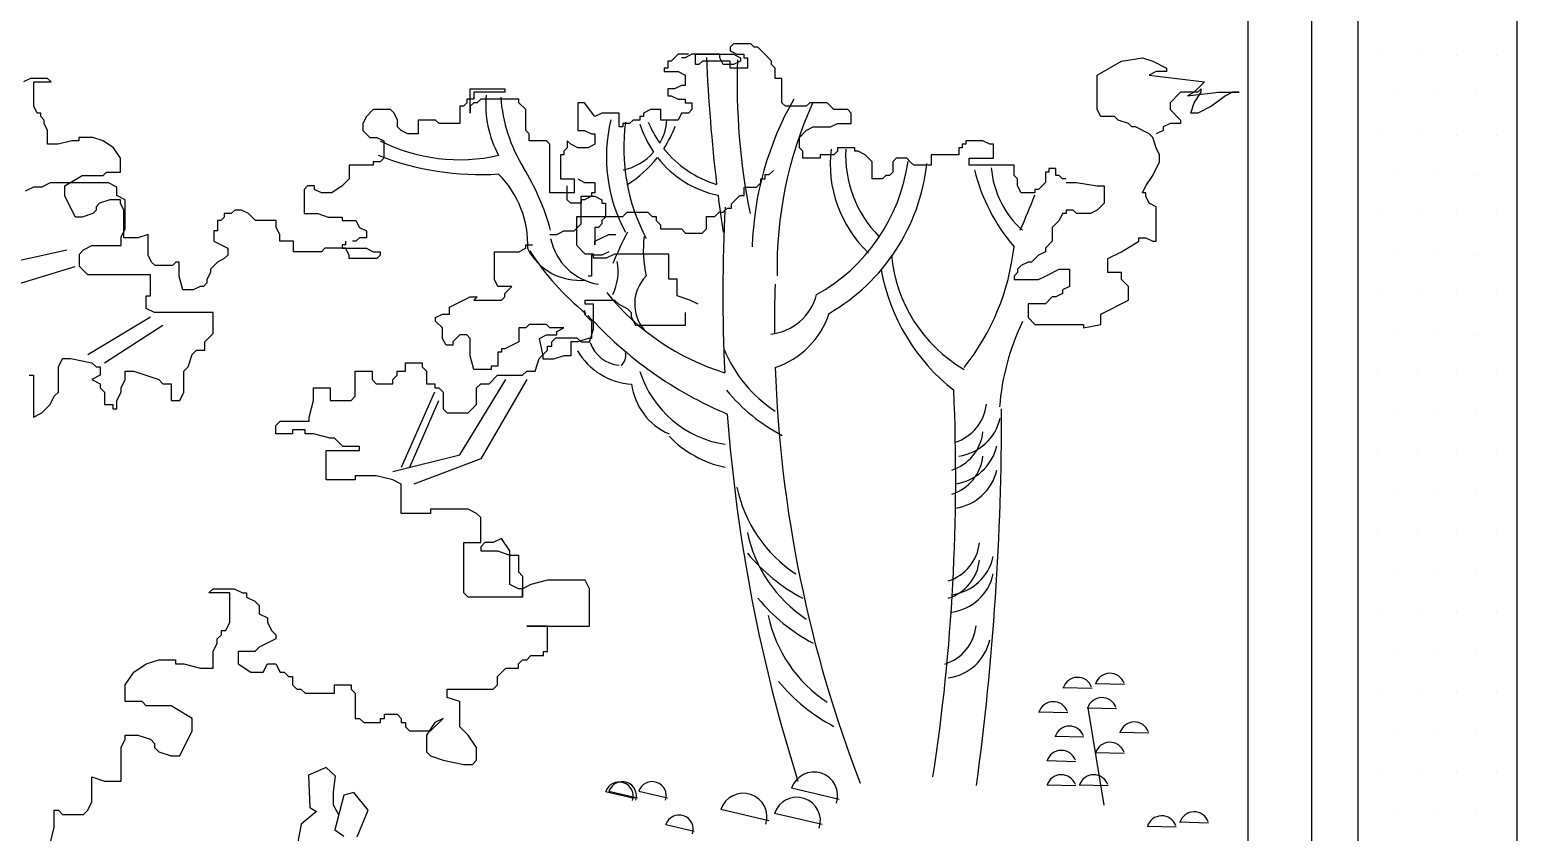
# Model space of a CAD drawing. Header units: inches. Extents: x 11.8 to 54.3, y 10.8 to 35.6.
# Drawn here: x 52.89 to 53.264, y 26.7629 to 26.9646 of the extents above; entities that cross this region are included whole.
import ezdxf

# ---------------------------------------------------------------- set-up
doc = ezdxf.new("R2010")
doc.units = ezdxf.units.IN
doc.header["$MEASUREMENT"] = 0
doc.layers.add('02', color=2, linetype='Continuous')

msp = doc.modelspace()

# ---------------------------------------------------------------- linework, layer by layer
at = {"layer": '02'}
for p, q in [((53.224, 26.54202), (53.224, 27.13834)), ((53.264, 26.54202), (53.264, 27.13834)), ((53.21235, 26.59366), (53.21235, 27.12669)), ((53.19635, 26.60966), (53.19635, 27.11069)), ((53.06696, 26.96103), (53.06609, 26.96016)), ((53.06609, 26.96016), (53.06609, 26.95929)), ((53.06609, 26.95929), (53.06783, 26.9584)), ((53.07132, 26.96103), (53.06696, 26.96103)), ((53.07219, 26.96016), (53.07132, 26.96103)), ((53.07306, 26.96016), (53.07219, 26.96016)), ((53.0748, 26.9584), (53.07306, 26.96016)), ((53.05042, 26.95666), (53.05042, 26.95492)), ((53.05129, 26.95666), (53.05042, 26.95666)), ((53.05303, 26.9584), (53.05129, 26.95666)), ((53.05564, 26.9584), (53.05303, 26.9584)), ((53.05477, 26.95753), (53.0539, 26.95753)), ((53.05651, 26.9584), (53.05477, 26.95753)), ((53.06348, 26.9584), (53.05651, 26.9584)), ((53.05739, 26.9584), (53.06696, 26.9584)), ((53.05739, 26.95579), (53.05739, 26.9584)), ((53.05826, 26.95579), (53.05739, 26.95579)), ((53.05913, 26.95666), (53.05826, 26.95579)), ((53.06609, 26.95666), (53.05913, 26.95666)), ((53.06348, 26.95753), (53.06348, 26.9584)), ((53.06435, 26.95579), (53.06348, 26.95753)), ((53.06696, 26.95579), (53.06435, 26.95579)), ((53.06609, 26.95492), (53.06609, 26.95666)), ((53.06696, 26.9584), (53.06871, 26.95753)), ((53.06871, 26.95666), (53.06696, 26.95579)), ((53.06783, 26.9584), (53.06958, 26.9584)), ((53.06871, 26.95753), (53.06871, 26.95666)), ((53.06958, 26.9584), (53.06958, 26.95753)), ((53.06958, 26.95753), (53.07045, 26.95753)), ((53.07045, 26.95753), (53.07045, 26.95492)), ((53.07654, 26.95666), (53.0748, 26.9584)), ((53.07654, 26.95579), (53.07654, 26.95666)), ((53.07741, 26.95492), (53.07654, 26.95579)), ((53.15842, 26.95318), (53.16451, 26.95666)), ((53.16451, 26.95666), (53.16974, 26.95753)), ((53.16974, 26.95753), (53.17235, 26.95666)), ((53.17235, 26.95666), (53.17583, 26.95492)), ((53.22883, 26.95808), (53.22883, 26.95808)), ((53.23883, 26.95808), (53.23883, 26.95808)), ((53.24883, 26.95808), (53.24883, 26.95808)), ((53.25883, 26.95808), (53.25883, 26.95808)), ((52.89018, 26.95231), (52.88843, 26.95144)), ((52.89453, 26.95231), (52.89018, 26.95231)), ((52.8954, 26.95144), (52.89453, 26.95231)), ((53.04955, 26.95492), (53.04955, 26.95405)), ((53.05042, 26.95492), (53.04955, 26.95492)), ((53.04955, 26.95405), (53.05303, 26.95405)), ((53.05303, 26.95405), (53.05477, 26.95318)), ((53.05477, 26.95318), (53.05477, 26.95057)), ((53.07045, 26.95492), (53.06609, 26.95492)), ((53.07741, 26.95231), (53.07741, 26.95492)), ((53.07915, 26.95231), (53.07741, 26.95231)), ((53.07915, 26.94622), (53.07915, 26.95231)), ((53.15842, 26.94448), (53.15842, 26.95318)), ((53.17322, 26.95405), (53.17148, 26.95318)), ((53.17148, 26.95318), (53.18541, 26.95144)), ((53.17583, 26.95405), (53.17322, 26.95405)), ((53.17583, 26.95492), (53.17583, 26.95405)), ((52.89105, 26.95144), (52.8954, 26.95144)), ((52.89105, 26.94535), (52.89105, 26.95144)), ((53.00079, 26.9497), (53.00949, 26.9497)), ((53.00079, 26.94361), (53.00079, 26.9497)), ((53.00166, 26.94883), (53.00166, 26.94709)), ((53.00949, 26.94883), (53.00166, 26.94883)), ((53.00949, 26.9497), (53.00949, 26.94883)), ((53.05042, 26.9497), (53.05042, 26.94796)), ((53.05216, 26.9497), (53.05042, 26.9497)), ((53.05042, 26.94796), (53.05129, 26.94796)), ((53.05129, 26.94796), (53.05303, 26.94709)), ((53.0539, 26.95057), (53.05216, 26.9497)), ((53.05477, 26.95057), (53.0539, 26.95057)), ((53.17932, 26.94883), (53.1767, 26.94622)), ((53.18367, 26.94883), (53.17932, 26.94883)), ((53.18106, 26.94796), (53.18889, 26.94883)), ((53.1828, 26.94883), (53.18106, 26.94796)), ((53.18541, 26.95144), (53.1828, 26.94883)), ((53.1828, 26.94622), (53.18454, 26.94883)), ((53.18454, 26.9497), (53.18367, 26.94883)), ((53.18454, 26.94883), (53.18454, 26.9497)), ((53.19064, 26.94796), (53.18715, 26.94535)), ((53.18889, 26.94883), (53.19412, 26.94883)), ((53.19238, 26.94883), (53.19064, 26.94796)), ((53.19412, 26.94883), (53.19238, 26.94883)), ((53.23383, 26.94808), (53.23383, 26.94808)), ((53.24383, 26.94808), (53.24383, 26.94808)), ((53.25383, 26.94808), (53.25383, 26.94808)), ((53.26383, 26.94808), (53.26383, 26.94808)), ((52.89192, 26.94361), (52.89105, 26.94535)), ((52.9764, 26.94448), (52.97466, 26.94273)), ((52.98076, 26.94448), (52.9764, 26.94448)), ((52.98163, 26.94361), (52.98076, 26.94448)), ((52.99817, 26.94535), (52.99817, 26.94099)), ((52.99904, 26.94535), (52.99817, 26.94535)), ((52.99991, 26.94622), (52.99904, 26.94535)), ((52.99991, 26.94709), (52.99991, 26.94622)), ((53.00166, 26.94709), (52.99991, 26.94709)), ((53.00166, 26.94622), (53.00079, 26.94535)), ((53.00079, 26.94535), (53.00079, 26.94361)), ((53.00253, 26.94622), (53.00166, 26.94622)), ((53.0034, 26.94709), (53.00253, 26.94622)), ((53.01298, 26.94709), (53.0034, 26.94709)), ((53.01298, 26.94622), (53.01298, 26.94709)), ((53.01472, 26.94448), (53.01298, 26.94622)), ((53.01472, 26.93925), (53.01472, 26.94448)), ((53.02778, 26.94622), (53.02778, 26.93925)), ((53.02952, 26.94622), (53.02778, 26.94622)), ((53.03213, 26.94273), (53.02952, 26.94622)), ((53.04607, 26.94448), (53.04432, 26.94361)), ((53.04868, 26.94448), (53.04607, 26.94448)), ((53.04868, 26.94186), (53.04868, 26.94448)), ((53.05303, 26.94709), (53.05477, 26.94709)), ((53.05477, 26.94709), (53.05477, 26.94622)), ((53.05477, 26.94622), (53.05651, 26.94622)), ((53.05651, 26.94448), (53.05564, 26.94361)), ((53.05651, 26.94622), (53.05651, 26.94448)), ((53.08003, 26.94535), (53.07915, 26.94622)), ((53.08525, 26.94535), (53.08003, 26.94535)), ((53.08612, 26.94622), (53.08525, 26.94535)), ((53.09047, 26.94622), (53.08612, 26.94622)), ((53.09222, 26.94448), (53.09047, 26.94622)), ((53.0957, 26.94448), (53.09222, 26.94448)), ((53.09657, 26.94361), (53.0957, 26.94448)), ((53.15929, 26.94273), (53.15842, 26.94448)), ((53.1767, 26.94622), (53.1767, 26.94448)), ((53.1767, 26.94448), (53.17932, 26.94186)), ((53.18193, 26.94361), (53.1828, 26.94622)), ((53.18715, 26.94535), (53.18367, 26.94361)), ((52.89279, 26.94361), (52.89192, 26.94361)), ((52.89279, 26.94273), (52.89279, 26.94361)), ((52.89366, 26.94186), (52.89279, 26.94273)), ((52.89366, 26.94099), (52.89366, 26.94186)), ((52.89453, 26.93925), (52.89366, 26.94099)), ((52.97466, 26.94273), (52.97379, 26.94099)), ((52.97379, 26.94099), (52.97379, 26.93925)), ((52.9825, 26.94186), (52.98163, 26.94361)), ((52.9825, 26.94012), (52.9825, 26.94186)), ((52.98772, 26.94186), (52.98772, 26.93838)), ((52.99208, 26.94186), (52.98772, 26.94186)), ((52.99295, 26.94099), (52.99208, 26.94186)), ((52.99817, 26.94099), (52.99295, 26.94099)), ((53.03387, 26.94361), (53.03213, 26.94273)), ((53.03823, 26.94361), (53.03387, 26.94361)), ((53.03823, 26.94012), (53.03823, 26.94361)), ((53.0391, 26.94099), (53.0391, 26.94012)), ((53.04084, 26.94099), (53.0391, 26.94099)), ((53.04171, 26.94186), (53.04084, 26.94099)), ((53.04345, 26.94186), (53.04171, 26.94186)), ((53.04345, 26.94273), (53.04345, 26.94186)), ((53.04432, 26.94273), (53.04345, 26.94273)), ((53.04432, 26.94361), (53.04432, 26.94273)), ((53.05303, 26.94186), (53.04868, 26.94186)), ((53.0539, 26.94361), (53.05303, 26.94186)), ((53.05564, 26.94361), (53.0539, 26.94361)), ((53.09135, 26.94012), (53.09309, 26.94099)), ((53.09309, 26.94099), (53.09657, 26.94099)), ((53.09657, 26.94099), (53.09657, 26.94361)), ((53.16277, 26.94273), (53.15929, 26.94273)), ((53.16364, 26.94186), (53.16277, 26.94273)), ((53.16625, 26.94099), (53.16364, 26.94186)), ((53.16712, 26.94012), (53.16625, 26.94099)), ((53.1767, 26.94099), (53.17496, 26.94012)), ((53.17932, 26.94099), (53.1767, 26.94099)), ((53.17932, 26.94186), (53.17932, 26.94099)), ((53.18367, 26.94361), (53.18193, 26.94361)), ((52.89453, 26.93577), (52.89453, 26.93925)), ((52.90063, 26.93664), (52.89714, 26.93577)), ((52.90237, 26.93664), (52.90063, 26.93664)), ((52.90237, 26.93751), (52.90237, 26.93664)), ((52.90585, 26.93751), (52.90237, 26.93751)), ((52.90846, 26.93664), (52.90585, 26.93751)), ((52.91107, 26.9349), (52.90846, 26.93664)), ((52.97379, 26.93925), (52.97553, 26.93751)), ((52.97553, 26.93751), (52.97727, 26.93751)), ((52.97727, 26.93751), (52.97902, 26.93664)), ((52.97902, 26.93664), (52.97902, 26.93229)), ((52.98337, 26.93925), (52.9825, 26.94012)), ((52.98511, 26.93838), (52.98337, 26.93925)), ((52.98772, 26.93838), (52.98511, 26.93838)), ((53.01559, 26.93838), (53.01472, 26.93925)), ((53.01559, 26.93664), (53.01559, 26.93838)), ((53.01994, 26.93664), (53.01559, 26.93664)), ((53.02081, 26.93577), (53.01994, 26.93664)), ((53.02517, 26.93664), (53.02517, 26.9349)), ((53.02604, 26.93577), (53.02517, 26.93664)), ((53.02778, 26.93925), (53.02952, 26.93925)), ((53.02952, 26.93925), (53.03126, 26.93838)), ((53.03126, 26.93838), (53.03213, 26.93838)), ((53.03213, 26.93838), (53.03213, 26.93577)), ((53.0391, 26.94012), (53.03823, 26.94012)), ((53.08351, 26.93751), (53.08525, 26.93925)), ((53.08351, 26.9349), (53.08351, 26.93751)), ((53.08525, 26.93925), (53.08699, 26.94012)), ((53.08699, 26.94012), (53.09135, 26.94012)), ((53.12533, 26.93664), (53.12533, 26.93577)), ((53.12968, 26.93664), (53.12533, 26.93664)), ((53.13142, 26.93577), (53.12968, 26.93664)), ((53.168, 26.94012), (53.16712, 26.94012)), ((53.17148, 26.93838), (53.168, 26.94012)), ((53.17235, 26.93751), (53.17148, 26.93838)), ((53.17322, 26.9349), (53.17235, 26.93751)), ((53.17496, 26.93925), (53.17322, 26.93838)), ((53.17496, 26.94012), (53.17496, 26.93925)), ((53.22883, 26.93808), (53.22883, 26.93808)), ((53.23883, 26.93808), (53.23883, 26.93808)), ((53.24883, 26.93808), (53.24883, 26.93808)), ((53.25883, 26.93808), (53.25883, 26.93808)), ((52.89714, 26.93577), (52.89453, 26.93577)), ((52.91282, 26.93229), (52.91107, 26.9349)), ((53.02081, 26.92357), (53.02081, 26.93577)), ((53.02343, 26.93316), (53.02343, 26.92705)), ((53.0243, 26.93316), (53.02343, 26.93316)), ((53.02517, 26.9349), (53.0243, 26.93403)), ((53.0243, 26.93403), (53.0243, 26.93316)), ((53.02778, 26.9349), (53.02604, 26.93577)), ((53.03039, 26.9349), (53.02778, 26.9349)), ((53.03213, 26.93577), (53.03039, 26.9349)), ((53.08438, 26.93403), (53.08351, 26.9349)), ((53.08438, 26.93229), (53.08438, 26.93403)), ((53.08873, 26.93316), (53.08873, 26.93229)), ((53.09222, 26.93316), (53.08873, 26.93316)), ((53.09309, 26.93403), (53.09222, 26.93316)), ((53.09309, 26.9349), (53.09309, 26.93403)), ((53.09744, 26.9349), (53.09309, 26.9349)), ((53.09744, 26.93403), (53.09744, 26.9349)), ((53.09831, 26.93403), (53.09744, 26.93403)), ((53.10005, 26.93316), (53.09831, 26.93403)), ((53.10092, 26.93229), (53.10005, 26.93316)), ((53.11662, 26.93316), (53.11662, 26.93053)), ((53.12359, 26.93316), (53.11662, 26.93316)), ((53.12359, 26.9349), (53.12359, 26.93316)), ((53.12446, 26.9349), (53.12359, 26.9349)), ((53.12446, 26.93577), (53.12446, 26.9349)), ((53.12533, 26.93577), (53.12446, 26.93577)), ((53.13229, 26.93577), (53.13142, 26.93577)), ((53.13229, 26.93229), (53.13229, 26.93577)), ((53.17409, 26.93316), (53.17322, 26.9349)), ((53.17409, 26.9314), (53.17409, 26.93316)), ((52.91282, 26.92879), (52.91282, 26.93229)), ((52.97031, 26.93053), (52.97031, 26.92705)), ((52.9764, 26.93053), (52.97031, 26.93053)), ((52.9764, 26.9314), (52.9764, 26.93053)), ((52.97815, 26.9314), (52.9764, 26.9314)), ((52.97902, 26.93229), (52.97815, 26.9314)), ((53.07593, 26.92816), (53.07698, 26.92921)), ((53.08873, 26.93229), (53.08438, 26.93229)), ((53.10179, 26.9314), (53.10092, 26.93229)), ((53.10179, 26.92705), (53.10179, 26.9314)), ((53.10789, 26.93229), (53.10702, 26.9314)), ((53.10702, 26.9314), (53.10702, 26.92879)), ((53.11052, 26.93229), (53.10789, 26.93229)), ((53.1114, 26.9314), (53.11052, 26.93229)), ((53.11227, 26.93053), (53.1114, 26.9314)), ((53.11662, 26.93053), (53.11227, 26.93053)), ((53.1262, 26.93229), (53.13229, 26.93229)), ((53.1262, 26.93053), (53.1262, 26.93229)), ((53.13752, 26.93053), (53.1262, 26.93053)), ((53.13752, 26.92792), (53.13752, 26.93053)), ((53.14623, 26.92966), (53.14623, 26.92879)), ((53.14797, 26.92966), (53.14623, 26.92966)), ((53.14797, 26.92792), (53.14797, 26.92966)), ((53.17235, 26.92792), (53.17409, 26.9314)), ((52.89514, 26.92606), (52.89304, 26.925)), ((52.90986, 26.92606), (52.89514, 26.92606)), ((52.89888, 26.92531), (52.90324, 26.92792)), ((52.90324, 26.92792), (52.90846, 26.92792)), ((52.90846, 26.92792), (52.90933, 26.92879)), ((52.90933, 26.92879), (52.91282, 26.92879)), ((52.91196, 26.925), (52.90986, 26.92606)), ((52.97031, 26.92705), (52.96857, 26.92531)), ((53.02343, 26.92705), (53.02691, 26.92705)), ((53.02691, 26.92705), (53.02691, 26.92357)), ((53.02778, 26.92705), (53.02952, 26.92618)), ((53.02952, 26.92618), (53.03213, 26.92618)), ((53.03213, 26.92618), (53.03213, 26.92357)), ((53.07278, 26.925), (53.07383, 26.92606)), ((53.07383, 26.92711), (53.07488, 26.92711)), ((53.07383, 26.92606), (53.07383, 26.92711)), ((53.07488, 26.92816), (53.07593, 26.92816)), ((53.07488, 26.92711), (53.07488, 26.92816)), ((53.10441, 26.92705), (53.10179, 26.92705)), ((53.10528, 26.92792), (53.10441, 26.92705)), ((53.10615, 26.92792), (53.10528, 26.92792)), ((53.10702, 26.92879), (53.10615, 26.92792)), ((53.13839, 26.92705), (53.13752, 26.92792)), ((53.13839, 26.92531), (53.13839, 26.92705)), ((53.14536, 26.92618), (53.14361, 26.92444)), ((53.14536, 26.92879), (53.14536, 26.92618)), ((53.14623, 26.92879), (53.14536, 26.92879)), ((53.14884, 26.92792), (53.14797, 26.92792)), ((53.14971, 26.92705), (53.14884, 26.92792)), ((53.15058, 26.92705), (53.14971, 26.92705)), ((53.15058, 26.92618), (53.15319, 26.92618)), ((53.15319, 26.92618), (53.15842, 26.92531)), ((53.17061, 26.92531), (53.17235, 26.92792)), ((53.23383, 26.92808), (53.23383, 26.92808)), ((53.24383, 26.92808), (53.24383, 26.92808)), ((53.25383, 26.92808), (53.25383, 26.92808)), ((53.26383, 26.92808), (53.26383, 26.92808)), ((52.89094, 26.925), (52.88884, 26.92395)), ((52.89304, 26.925), (52.89094, 26.925)), ((52.89888, 26.9227), (52.89888, 26.92531)), ((52.9015, 26.91748), (52.89888, 26.9227)), ((52.9102, 26.92183), (52.90759, 26.92096)), ((52.91282, 26.92183), (52.9102, 26.92183)), ((52.91196, 26.9229), (52.91196, 26.925)), ((52.91406, 26.92185), (52.91196, 26.9229)), ((52.91282, 26.92096), (52.91282, 26.92183)), ((52.91406, 26.9145), (52.91406, 26.92185)), ((52.95986, 26.92531), (52.95899, 26.92444)), ((52.95899, 26.92444), (52.95899, 26.91835)), ((52.9616, 26.92531), (52.95986, 26.92531)), ((52.9616, 26.92444), (52.9616, 26.92531)), ((52.96334, 26.92357), (52.9616, 26.92444)), ((52.96595, 26.92357), (52.96334, 26.92357)), ((52.96857, 26.92531), (52.96595, 26.92357)), ((53.02691, 26.92357), (53.02081, 26.92357)), ((53.02517, 26.92183), (53.02517, 26.92531)), ((53.02604, 26.92096), (53.02517, 26.92183)), ((53.02865, 26.9227), (53.03213, 26.9227)), ((53.02865, 26.91574), (53.02865, 26.9227)), ((53.02865, 26.92183), (53.02865, 26.92096)), ((53.02952, 26.92183), (53.02865, 26.92183)), ((53.03126, 26.9227), (53.02952, 26.92183)), ((53.03126, 26.92357), (53.03126, 26.9227)), ((53.03213, 26.92357), (53.03126, 26.92357)), ((53.03213, 26.9227), (53.03387, 26.92183)), ((53.03387, 26.92183), (53.03387, 26.92096)), ((53.06647, 26.9208), (53.06858, 26.9229)), ((53.06858, 26.9229), (53.06963, 26.9229)), ((53.06963, 26.925), (53.07278, 26.925)), ((53.06963, 26.9229), (53.06963, 26.925)), ((53.13926, 26.92357), (53.13839, 26.92531)), ((53.14274, 26.92357), (53.13926, 26.92357)), ((53.14274, 26.92444), (53.14274, 26.92357)), ((53.14361, 26.92444), (53.14274, 26.92444)), ((53.15842, 26.92531), (53.16016, 26.92531)), ((53.16016, 26.92531), (53.16016, 26.92096)), ((53.16974, 26.92357), (53.17061, 26.92531)), ((53.17061, 26.92357), (53.16974, 26.92357)), ((53.17061, 26.9227), (53.17061, 26.92357)), ((53.17148, 26.92096), (53.17061, 26.9227)), ((52.90585, 26.91835), (52.90324, 26.91748)), ((52.90672, 26.91922), (52.90585, 26.91835)), ((52.90759, 26.92096), (52.90672, 26.92009)), ((52.90672, 26.92009), (52.90672, 26.91922)), ((52.91369, 26.91922), (52.91282, 26.92096)), ((52.91369, 26.91226), (52.91369, 26.91922)), ((52.93894, 26.91835), (52.93894, 26.91748)), ((52.94068, 26.91835), (52.93894, 26.91835)), ((52.94155, 26.91922), (52.94068, 26.91835)), ((52.94329, 26.91922), (52.94155, 26.91922)), ((52.94506, 26.91835), (52.94329, 26.91922)), ((52.9468, 26.91661), (52.94506, 26.91835)), ((52.95899, 26.91835), (52.96247, 26.91835)), ((52.96247, 26.91835), (52.96508, 26.91748)), ((53.02865, 26.92096), (53.02604, 26.92096)), ((53.03387, 26.92096), (53.03475, 26.92096)), ((53.03475, 26.92096), (53.03475, 26.91748)), ((53.03914, 26.91765), (53.0402, 26.9187)), ((53.0402, 26.9187), (53.04545, 26.9187)), ((53.04545, 26.9187), (53.0465, 26.91765)), ((53.06227, 26.91765), (53.06332, 26.9187)), ((53.06332, 26.9187), (53.06437, 26.9187)), ((53.06437, 26.9187), (53.06542, 26.91975)), ((53.06542, 26.91975), (53.06647, 26.91975)), ((53.06647, 26.91975), (53.06647, 26.9208)), ((53.14971, 26.91835), (53.14884, 26.91661)), ((53.15058, 26.91835), (53.14971, 26.91835)), ((53.15058, 26.91922), (53.15058, 26.91835)), ((53.15232, 26.91922), (53.15058, 26.91922)), ((53.15319, 26.91835), (53.15232, 26.91922)), ((53.15668, 26.91835), (53.15319, 26.91835)), ((53.15842, 26.91922), (53.15668, 26.91835)), ((53.16016, 26.92096), (53.15842, 26.91922)), ((53.17322, 26.92009), (53.17148, 26.92096)), ((53.17322, 26.91139), (53.17322, 26.92009)), ((53.22883, 26.91808), (53.22883, 26.91808)), ((53.23883, 26.91808), (53.23883, 26.91808)), ((53.24883, 26.91808), (53.24883, 26.91808)), ((53.25883, 26.91808), (53.25883, 26.91808)), ((52.90324, 26.91748), (52.9015, 26.91748)), ((52.91301, 26.9124), (52.91406, 26.9145)), ((52.9372, 26.91661), (52.9372, 26.914)), ((52.93807, 26.91661), (52.9372, 26.91661)), ((52.93894, 26.91748), (52.93807, 26.91661)), ((52.95202, 26.91661), (52.9468, 26.91661)), ((52.95202, 26.91487), (52.95202, 26.91661)), ((52.95289, 26.91313), (52.95202, 26.91487)), ((52.96508, 26.91748), (52.96857, 26.91748)), ((52.96857, 26.91748), (52.96857, 26.91661)), ((52.96857, 26.91661), (52.97205, 26.91661)), ((52.97205, 26.91661), (52.97292, 26.91487)), ((52.97292, 26.91487), (52.97466, 26.914)), ((53.02691, 26.914), (53.02865, 26.91574)), ((53.02758, 26.91765), (53.03914, 26.91765)), ((53.02758, 26.9103), (53.02758, 26.91765)), ((53.03213, 26.91487), (53.03213, 26.91052)), ((53.033, 26.91487), (53.03213, 26.91487)), ((53.03387, 26.91574), (53.033, 26.91487)), ((53.03475, 26.91748), (53.03387, 26.91661)), ((53.03387, 26.91661), (53.03387, 26.91574)), ((53.0465, 26.91765), (53.04755, 26.91765)), ((53.04755, 26.91765), (53.04755, 26.9166)), ((53.04755, 26.9166), (53.0486, 26.91555)), ((53.0486, 26.91555), (53.0486, 26.9145)), ((53.0486, 26.9145), (53.05386, 26.9145)), ((53.05386, 26.9145), (53.05491, 26.91345)), ((53.05912, 26.91345), (53.06017, 26.9145)), ((53.06017, 26.91765), (53.06227, 26.91765)), ((53.06017, 26.9145), (53.06017, 26.91765)), ((53.14884, 26.91661), (53.1471, 26.91487)), ((53.1471, 26.91487), (53.1471, 26.91139)), ((52.91301, 26.9103), (52.91301, 26.9124)), ((52.91717, 26.91226), (52.91369, 26.91226)), ((52.91978, 26.91313), (52.91717, 26.91226)), ((52.91978, 26.90791), (52.91978, 26.91313)), ((52.93633, 26.914), (52.93633, 26.91139)), ((52.9372, 26.914), (52.93633, 26.914)), ((52.93633, 26.91139), (52.93981, 26.90965)), ((52.95289, 26.91139), (52.95289, 26.91313)), ((52.95638, 26.91139), (52.95289, 26.91139)), ((52.95638, 26.90878), (52.95638, 26.91139)), ((52.96857, 26.91052), (52.96857, 26.90965)), ((52.96944, 26.91052), (52.96857, 26.91052)), ((52.96944, 26.91139), (52.96944, 26.91052)), ((52.97205, 26.91139), (52.97118, 26.91139)), ((52.97292, 26.91226), (52.97205, 26.91139)), ((52.97466, 26.91226), (52.97292, 26.91226)), ((52.97466, 26.914), (52.97466, 26.91226)), ((53.01472, 26.91052), (53.01646, 26.91052)), ((53.01472, 26.90965), (53.01472, 26.91052)), ((53.02081, 26.91313), (53.02255, 26.91313)), ((53.02255, 26.91313), (53.0243, 26.914)), ((53.0243, 26.914), (53.02691, 26.914)), ((53.03213, 26.91139), (53.03562, 26.91313)), ((53.03213, 26.91052), (53.03213, 26.91139)), ((53.03562, 26.91313), (53.03736, 26.91313)), ((53.05491, 26.91345), (53.05912, 26.91345)), ((53.1471, 26.91139), (53.14536, 26.90965)), ((53.16451, 26.90878), (53.16887, 26.91139)), ((53.16887, 26.91226), (53.17061, 26.91226)), ((53.16887, 26.91139), (53.16887, 26.91226)), ((53.17061, 26.91226), (53.17235, 26.91139)), ((53.17235, 26.91139), (53.17322, 26.91139)), ((52.88043, 26.90505), (52.89935, 26.90926)), ((52.9025, 26.9082), (52.90355, 26.90925)), ((52.9025, 26.90505), (52.9025, 26.9082)), ((52.90355, 26.90925), (52.90565, 26.9103)), ((52.90565, 26.9103), (52.91301, 26.9103)), ((52.92065, 26.90617), (52.91978, 26.90791)), ((52.93894, 26.90704), (52.9372, 26.90617)), ((52.93981, 26.90791), (52.93894, 26.90704)), ((52.93981, 26.90965), (52.93981, 26.90791)), ((52.96334, 26.90878), (52.95638, 26.90878)), ((52.96421, 26.90965), (52.96334, 26.90878)), ((52.96944, 26.90965), (52.96421, 26.90965)), ((52.96857, 26.90965), (52.97466, 26.90965)), ((52.97031, 26.90791), (52.96944, 26.90965)), ((52.97031, 26.90704), (52.97031, 26.90791)), ((52.97727, 26.90704), (52.97031, 26.90704)), ((52.97466, 26.90965), (52.9764, 26.90878)), ((52.9764, 26.90878), (52.97815, 26.90878)), ((52.97815, 26.90791), (52.97727, 26.90704)), ((52.97815, 26.90878), (52.97815, 26.90791)), ((53.00688, 26.90878), (53.01298, 26.90878)), ((53.00688, 26.90179), (53.00688, 26.90878)), ((53.01298, 26.90878), (53.01472, 26.90965)), ((53.02968, 26.9082), (53.02758, 26.9103)), ((53.03179, 26.9082), (53.02968, 26.9082)), ((53.03126, 26.90791), (53.03126, 26.90266)), ((53.03387, 26.90791), (53.03126, 26.90791)), ((53.03179, 26.90715), (53.03179, 26.9082)), ((53.03494, 26.90715), (53.03179, 26.90715)), ((53.03562, 26.90878), (53.03387, 26.90791)), ((53.03704, 26.9082), (53.03494, 26.90715)), ((53.05071, 26.9082), (53.03704, 26.9082)), ((53.05071, 26.9019), (53.05071, 26.9082)), ((53.14361, 26.90791), (53.14187, 26.90617)), ((53.14536, 26.90878), (53.14361, 26.90791)), ((53.14536, 26.90965), (53.14536, 26.90878)), ((53.16103, 26.90704), (53.16451, 26.90878)), ((53.16103, 26.90353), (53.16103, 26.90704)), ((53.23383, 26.90808), (53.23383, 26.90808)), ((53.24383, 26.90808), (53.24383, 26.90808)), ((53.25383, 26.90808), (53.25383, 26.90808)), ((53.26383, 26.90808), (53.26383, 26.90808)), ((52.85625, 26.89139), (52.90145, 26.90505)), ((52.9046, 26.90295), (52.9025, 26.90505)), ((52.92152, 26.9053), (52.92065, 26.90617)), ((52.92588, 26.9053), (52.92152, 26.9053)), ((52.92675, 26.90617), (52.92588, 26.9053)), ((52.92762, 26.90617), (52.92675, 26.90617)), ((52.92762, 26.90266), (52.92762, 26.90617)), ((52.93546, 26.90353), (52.93459, 26.90179)), ((52.9372, 26.90617), (52.93546, 26.90442)), ((52.93546, 26.90442), (52.93546, 26.90353)), ((53.13839, 26.90353), (53.13752, 26.90266)), ((53.13926, 26.9053), (53.13839, 26.90442)), ((53.13839, 26.90442), (53.13839, 26.90353)), ((53.141, 26.90617), (53.13926, 26.9053)), ((53.14187, 26.90617), (53.141, 26.90617)), ((53.14536, 26.90266), (53.14884, 26.90442)), ((53.14884, 26.90442), (53.15145, 26.90442)), ((53.15145, 26.90442), (53.15145, 26.90005)), ((53.16451, 26.90353), (53.16103, 26.90353)), ((53.16451, 26.90179), (53.16451, 26.90353)), ((52.92037, 26.90295), (52.9046, 26.90295)), ((52.92037, 26.89769), (52.92037, 26.90295)), ((52.92849, 26.89918), (52.92762, 26.90266)), ((52.93284, 26.90005), (52.9311, 26.89918)), ((52.93371, 26.90005), (52.93284, 26.90005)), ((52.93459, 26.90092), (52.93371, 26.90005)), ((52.93459, 26.90179), (52.93459, 26.90092)), ((53.00775, 26.90005), (53.00688, 26.90179)), ((53.01123, 26.90005), (53.00775, 26.90005)), ((53.00949, 26.89831), (53.01123, 26.90005)), ((53.03126, 26.90266), (53.03039, 26.90266)), ((53.05281, 26.9019), (53.05071, 26.9019)), ((53.05281, 26.89769), (53.05281, 26.9019)), ((53.13752, 26.90266), (53.13752, 26.90179)), ((53.13752, 26.90179), (53.14361, 26.90179)), ((53.14361, 26.90179), (53.14536, 26.90266)), ((53.15145, 26.90005), (53.14971, 26.89918)), ((53.16625, 26.90005), (53.16451, 26.90179)), ((53.16625, 26.89657), (53.16625, 26.90005)), ((52.91932, 26.89769), (52.92037, 26.89769)), ((52.91932, 26.89452), (52.91932, 26.89769)), ((52.9311, 26.89918), (52.92849, 26.89918)), ((52.99556, 26.89483), (53.00079, 26.89744)), ((53.00079, 26.89744), (53.00253, 26.89744)), ((53.00253, 26.89744), (53.00166, 26.89657)), ((53.00166, 26.89657), (53.00862, 26.89657)), ((53.00862, 26.89657), (53.00949, 26.89744)), ((53.00949, 26.89744), (53.00949, 26.89831)), ((53.02968, 26.89662), (53.03704, 26.89662)), ((53.02968, 26.89557), (53.02968, 26.89662)), ((53.03179, 26.89557), (53.02968, 26.89557)), ((53.03179, 26.88927), (53.03179, 26.89557)), ((53.03704, 26.89662), (53.03809, 26.89557)), ((53.03809, 26.89557), (53.0402, 26.89452)), ((53.05596, 26.89662), (53.05281, 26.89769)), ((53.05806, 26.89557), (53.05596, 26.89662)), ((53.141, 26.8957), (53.141, 26.89222)), ((53.14536, 26.8957), (53.141, 26.8957)), ((53.1471, 26.89744), (53.14536, 26.8957)), ((53.14797, 26.89744), (53.1471, 26.89744)), ((53.14971, 26.89831), (53.14797, 26.89744)), ((53.14971, 26.89918), (53.14971, 26.89831)), ((53.15929, 26.89309), (53.16625, 26.89657)), ((53.22883, 26.89808), (53.22883, 26.89808)), ((53.23883, 26.89808), (53.23883, 26.89808)), ((53.24883, 26.89808), (53.24883, 26.89808)), ((53.25883, 26.89808), (53.25883, 26.89808)), ((52.90461, 26.88298), (52.92037, 26.89244)), ((52.92142, 26.89347), (52.91932, 26.89452)), ((52.93614, 26.89347), (52.92142, 26.89347)), ((52.93614, 26.88821), (52.93614, 26.89347)), ((52.99208, 26.89222), (52.99382, 26.89309)), ((52.99208, 26.89135), (52.99208, 26.89222)), ((52.99382, 26.89309), (52.99556, 26.89309)), ((52.99556, 26.89309), (52.99556, 26.89483)), ((53.02952, 26.89396), (53.02952, 26.89309)), ((53.02952, 26.89309), (53.03126, 26.89135)), ((53.0402, 26.89452), (53.04125, 26.89347)), ((53.04125, 26.89347), (53.04125, 26.89242)), ((53.04125, 26.89242), (53.0423, 26.89032)), ((53.05491, 26.89032), (53.05491, 26.89347)), ((53.141, 26.89222), (53.14274, 26.89048)), ((53.15929, 26.89048), (53.15929, 26.89309)), ((52.90881, 26.88087), (52.92353, 26.89034)), ((52.93403, 26.88611), (52.93614, 26.88821)), ((52.99382, 26.88961), (52.99208, 26.89135)), ((52.99382, 26.887), (52.99382, 26.88961)), ((53.01298, 26.88961), (53.01298, 26.88613)), ((53.01472, 26.88961), (53.01298, 26.88961)), ((53.01559, 26.89048), (53.01472, 26.88961)), ((53.01994, 26.89048), (53.01559, 26.89048)), ((53.02081, 26.88961), (53.01994, 26.89048)), ((53.0243, 26.88961), (53.02081, 26.88961)), ((53.02255, 26.88874), (53.0243, 26.88961)), ((53.02255, 26.88787), (53.02255, 26.88874)), ((53.03074, 26.88611), (53.03179, 26.88927)), ((53.03126, 26.89135), (53.03126, 26.887)), ((53.0423, 26.89032), (53.05491, 26.89032)), ((53.14274, 26.89048), (53.15493, 26.89048)), ((53.15493, 26.88961), (53.15929, 26.89048)), ((53.15493, 26.89048), (53.15493, 26.88961)), ((53.23383, 26.88808), (53.23383, 26.88808)), ((53.24383, 26.88808), (53.24383, 26.88808)), ((53.25383, 26.88808), (53.25383, 26.88808)), ((53.26383, 26.88808), (53.26383, 26.88808)), ((52.93403, 26.88401), (52.93403, 26.88611)), ((52.99469, 26.88526), (52.99382, 26.887)), ((52.99643, 26.88526), (52.99469, 26.88526)), ((52.99817, 26.88787), (52.99643, 26.88613)), ((52.99643, 26.88613), (52.99643, 26.88526)), ((52.99991, 26.88787), (52.99817, 26.88787)), ((53.00079, 26.887), (52.99991, 26.88787)), ((53.00079, 26.88265), (53.00079, 26.887)), ((53.00862, 26.88439), (53.00862, 26.88352)), ((53.00949, 26.88439), (53.00862, 26.88439)), ((53.01298, 26.88613), (53.00949, 26.88439)), ((53.0182, 26.887), (53.01994, 26.88787)), ((53.01907, 26.88265), (53.0182, 26.887)), ((53.01994, 26.88787), (53.02255, 26.88787)), ((53.02022, 26.88506), (53.02128, 26.88506)), ((53.02022, 26.88401), (53.02022, 26.88506)), ((53.02128, 26.88611), (53.02233, 26.88716)), ((53.02128, 26.88506), (53.02128, 26.88611)), ((53.02233, 26.88716), (53.02758, 26.88716)), ((53.02604, 26.88613), (53.02604, 26.88265)), ((53.02778, 26.88613), (53.02604, 26.88613)), ((53.02758, 26.88716), (53.02863, 26.88611)), ((53.03039, 26.887), (53.02778, 26.88613)), ((53.02863, 26.88611), (53.03074, 26.88611)), ((53.03126, 26.887), (53.03039, 26.887)), ((52.89724, 26.87981), (52.8983, 26.88191)), ((52.8983, 26.88191), (52.9004, 26.88191)), ((52.9004, 26.88191), (52.90565, 26.88086)), ((52.90565, 26.88086), (52.9067, 26.87981)), ((52.92983, 26.87981), (52.93088, 26.88296)), ((52.93088, 26.88296), (52.93193, 26.88401)), ((52.93193, 26.88401), (52.93403, 26.88401)), ((52.98449, 26.88086), (52.98869, 26.88086)), ((52.98449, 26.87876), (52.98449, 26.88086)), ((52.98869, 26.88086), (52.98869, 26.87981)), ((53.00166, 26.87917), (53.00079, 26.88265)), ((53.00775, 26.88352), (53.00775, 26.88004)), ((53.00862, 26.88352), (53.00775, 26.88352)), ((53.01707, 26.87876), (53.01812, 26.88191)), ((53.01812, 26.88191), (53.02022, 26.88401)), ((53.01907, 26.88178), (53.01907, 26.88265)), ((53.02168, 26.88178), (53.01907, 26.88178)), ((53.0243, 26.88265), (53.02168, 26.88178)), ((53.02604, 26.88265), (53.0243, 26.88265)), ((52.88989, 26.87771), (52.89094, 26.87771)), ((52.89094, 26.87771), (52.89094, 26.86721)), ((52.89724, 26.87351), (52.89724, 26.87981)), ((52.90776, 26.87771), (52.90565, 26.87666)), ((52.9067, 26.87981), (52.90776, 26.87981)), ((52.90776, 26.87981), (52.90776, 26.87771)), ((52.91406, 26.87876), (52.91616, 26.87876)), ((52.91406, 26.87666), (52.91406, 26.87876)), ((52.91616, 26.87876), (52.92247, 26.87666)), ((52.92878, 26.87876), (52.92983, 26.87981)), ((52.92878, 26.87351), (52.92878, 26.87876)), ((52.97187, 26.87876), (52.97608, 26.87876)), ((52.97187, 26.87246), (52.97187, 26.87876)), ((52.97608, 26.87876), (52.97608, 26.87666)), ((52.98133, 26.87666), (52.98238, 26.87771)), ((52.98238, 26.87876), (52.98449, 26.87876)), ((52.98238, 26.87771), (52.98238, 26.87876)), ((52.98869, 26.87981), (52.98974, 26.87876)), ((52.98974, 26.87876), (52.98974, 26.87561)), ((53.00601, 26.87917), (53.00166, 26.87917)), ((53.00551, 26.87561), (53.00761, 26.87771)), ((53.00601, 26.88004), (53.00601, 26.87917)), ((53.00775, 26.88004), (53.00601, 26.88004)), ((53.00761, 26.87771), (53.01392, 26.87771)), ((53.01392, 26.87771), (53.01497, 26.87876)), ((53.01497, 26.87876), (53.01707, 26.87876)), ((53.22883, 26.87808), (53.22883, 26.87808)), ((53.23883, 26.87808), (53.23883, 26.87808)), ((53.24883, 26.87808), (53.24883, 26.87808)), ((53.25883, 26.87808), (53.25883, 26.87808)), ((52.89619, 26.87246), (52.89724, 26.87351)), ((52.90565, 26.87666), (52.90776, 26.87561)), ((52.90776, 26.87561), (52.90776, 26.87456)), ((52.90776, 26.87456), (52.90881, 26.87351)), ((52.90881, 26.87351), (52.90881, 26.87036)), ((52.91196, 26.87141), (52.91301, 26.87351)), ((52.91301, 26.87456), (52.91406, 26.87666)), ((52.91301, 26.87351), (52.91301, 26.87456)), ((52.92247, 26.87666), (52.92352, 26.87561)), ((52.92352, 26.87561), (52.92562, 26.87561)), ((52.92562, 26.87561), (52.92562, 26.87141)), ((52.92773, 26.87141), (52.92878, 26.87351)), ((52.96136, 26.87456), (52.96557, 26.87456)), ((52.96136, 26.87141), (52.96136, 26.87456)), ((52.96557, 26.87456), (52.96557, 26.87141)), ((52.97608, 26.87666), (52.97713, 26.87561)), ((52.97713, 26.87561), (52.98133, 26.87561)), ((52.98133, 26.87561), (52.98133, 26.87666)), ((52.98345, 26.85459), (52.99186, 26.87352)), ((52.98974, 26.87561), (52.99184, 26.87561)), ((52.99184, 26.87561), (52.99184, 26.87456)), ((52.99184, 26.87456), (52.9929, 26.87456)), ((52.9929, 26.87456), (52.99395, 26.87351)), ((52.99395, 26.87351), (52.99395, 26.86931)), ((52.99817, 26.85775), (53.00973, 26.87667)), ((53.00236, 26.87456), (53.00341, 26.87561)), ((53.00236, 26.87036), (53.00236, 26.87456)), ((53.00341, 26.87561), (53.00551, 26.87561)), ((53.01499, 26.87667), (53.00342, 26.8567)), ((52.89304, 26.86826), (52.89514, 26.87036)), ((52.89514, 26.87036), (52.89619, 26.87246)), ((52.90881, 26.87036), (52.91091, 26.87036)), ((52.91091, 26.87036), (52.91091, 26.86931)), ((52.91091, 26.86931), (52.91196, 26.86931)), ((52.91196, 26.86931), (52.91196, 26.87141)), ((52.92562, 26.87141), (52.92773, 26.87141)), ((52.96031, 26.86721), (52.96136, 26.87141)), ((52.96557, 26.87141), (52.97082, 26.87141)), ((52.97082, 26.87141), (52.97187, 26.87246)), ((52.98555, 26.85459), (52.99291, 26.87141)), ((52.99395, 26.86931), (52.995, 26.86826)), ((53.00025, 26.86826), (53.00236, 26.87036)), ((52.89094, 26.86721), (52.89304, 26.86826)), ((52.9519, 26.86511), (52.95295, 26.86616)), ((52.95295, 26.86616), (52.96031, 26.86616)), ((52.96031, 26.86616), (52.96031, 26.86721)), ((52.995, 26.86826), (53.00025, 26.86826)), ((53.23383, 26.86808), (53.23383, 26.86808)), ((53.24383, 26.86808), (53.24383, 26.86808)), ((53.25383, 26.86808), (53.25383, 26.86808)), ((53.26383, 26.86808), (53.26383, 26.86808)), ((52.9519, 26.86298), (52.9519, 26.86511)), ((52.95611, 26.86298), (52.9519, 26.86298)), ((52.95611, 26.86403), (52.95611, 26.86298)), ((52.95926, 26.86403), (52.95611, 26.86403)), ((52.95926, 26.86298), (52.95926, 26.86403)), ((52.96136, 26.86298), (52.95926, 26.86298)), ((52.96557, 26.86193), (52.96136, 26.86298)), ((52.96662, 26.86193), (52.96557, 26.86193)), ((52.96872, 26.85983), (52.96662, 26.86193)), ((52.96452, 26.85878), (52.97292, 26.85878)), ((52.96452, 26.85142), (52.96452, 26.85878)), ((52.97292, 26.85983), (52.96872, 26.85983)), ((52.97292, 26.85878), (52.97292, 26.85983)), ((53.22883, 26.85808), (53.22883, 26.85808)), ((53.23883, 26.85808), (53.23883, 26.85808)), ((53.24883, 26.85808), (53.24883, 26.85808)), ((53.25883, 26.85808), (53.25883, 26.85808)), ((52.98135, 26.85354), (52.99817, 26.85775)), ((53.00342, 26.8567), (52.9866, 26.85039)), ((52.97187, 26.85142), (52.96452, 26.85142)), ((52.97187, 26.85247), (52.97187, 26.85142)), ((52.97713, 26.85247), (52.97187, 26.85247)), ((52.98133, 26.85142), (52.97713, 26.85247)), ((52.98344, 26.85037), (52.98133, 26.85142)), ((52.98344, 26.84302), (52.98344, 26.85037)), ((53.23383, 26.84808), (53.23383, 26.84808)), ((53.24383, 26.84808), (53.24383, 26.84808)), ((53.25383, 26.84808), (53.25383, 26.84808)), ((53.26383, 26.84808), (53.26383, 26.84808)), ((52.99079, 26.84407), (52.99079, 26.84302)), ((53.00025, 26.84407), (52.99079, 26.84407)), ((53.00236, 26.84302), (53.00025, 26.84407)), ((52.99079, 26.84302), (52.98344, 26.84302)), ((53.00341, 26.84197), (53.00236, 26.84302)), ((53.00341, 26.83567), (53.00341, 26.84197)), ((52.9992, 26.83567), (53.00341, 26.83567)), ((52.9992, 26.82304), (52.9992, 26.83567)), ((53.00446, 26.83567), (53.00341, 26.83462)), ((53.00656, 26.83567), (53.00446, 26.83567)), ((53.00866, 26.83672), (53.00656, 26.83567)), ((53.01076, 26.83357), (53.00866, 26.83672)), ((53.22883, 26.83808), (53.22883, 26.83808)), ((53.23883, 26.83808), (53.23883, 26.83808)), ((53.24883, 26.83808), (53.24883, 26.83808)), ((53.25883, 26.83808), (53.25883, 26.83808)), ((53.00341, 26.83462), (53.00341, 26.83357)), ((53.00341, 26.83357), (53.00761, 26.83357)), ((53.00761, 26.83357), (53.01076, 26.83252)), ((53.01076, 26.82514), (53.01076, 26.83357)), ((53.01076, 26.83252), (53.01287, 26.83252)), ((53.01287, 26.83252), (53.01287, 26.82829)), ((53.01287, 26.82829), (53.01392, 26.82724)), ((53.01287, 26.82409), (53.01076, 26.82514)), ((53.01392, 26.82724), (53.01392, 26.82199)), ((53.01602, 26.82514), (53.01392, 26.82409)), ((53.02022, 26.82619), (53.01602, 26.82514)), ((53.02968, 26.82619), (53.02022, 26.82619)), ((53.03074, 26.82409), (53.02968, 26.82619)), ((53.23383, 26.82808), (53.23383, 26.82808)), ((53.24383, 26.82808), (53.24383, 26.82808)), ((53.25383, 26.82808), (53.25383, 26.82808)), ((53.26383, 26.82808), (53.26383, 26.82808)), ((52.93508, 26.82304), (52.93614, 26.82409)), ((52.94034, 26.82304), (52.93508, 26.82304)), ((52.93614, 26.82409), (52.94139, 26.82409)), ((52.94034, 26.81568), (52.94034, 26.82304)), ((52.94139, 26.82409), (52.94349, 26.82304)), ((52.94349, 26.82304), (52.94454, 26.82304)), ((52.94454, 26.82304), (52.94454, 26.82199)), ((52.94454, 26.82199), (52.94665, 26.82094)), ((52.94665, 26.82094), (52.9477, 26.81989)), ((53.00025, 26.82199), (52.9992, 26.82304)), ((53.01392, 26.82199), (53.00025, 26.82199)), ((53.01392, 26.82409), (53.01287, 26.82409)), ((53.01392, 26.82199), (53.01392, 26.82409)), ((53.01392, 26.82409), (53.01392, 26.82199)), ((53.03074, 26.81463), (53.03074, 26.82409)), ((52.9477, 26.81989), (52.9477, 26.81779)), ((52.9477, 26.81779), (52.9498, 26.81673)), ((53.22883, 26.81808), (53.22883, 26.81808)), ((53.23883, 26.81808), (53.23883, 26.81808)), ((53.24883, 26.81808), (53.24883, 26.81808)), ((53.25883, 26.81808), (53.25883, 26.81808)), ((52.93824, 26.81358), (52.93929, 26.81358)), ((52.93824, 26.81253), (52.93824, 26.81358)), ((52.93929, 26.81358), (52.94034, 26.81568)), ((52.9498, 26.81673), (52.9498, 26.81568)), ((52.9498, 26.81568), (52.95085, 26.81358)), ((52.95085, 26.81358), (52.9519, 26.81253)), ((53.01497, 26.81463), (53.03074, 26.81463)), ((53.02022, 26.81463), (53.01497, 26.81463)), ((53.02022, 26.80833), (53.02022, 26.81463)), ((52.93614, 26.80833), (52.93719, 26.81043)), ((52.93719, 26.81148), (52.93824, 26.81253)), ((52.93719, 26.81043), (52.93719, 26.81148)), ((52.9519, 26.81148), (52.9477, 26.80938)), ((52.9519, 26.81253), (52.9519, 26.81148)), ((52.91932, 26.80518), (52.92247, 26.80623)), ((52.92247, 26.80623), (52.92668, 26.80623)), ((52.92668, 26.80623), (52.92668, 26.80518)), ((52.93614, 26.80413), (52.93614, 26.80833)), ((52.94244, 26.80833), (52.94244, 26.80518)), ((52.94665, 26.80833), (52.94244, 26.80833)), ((52.9477, 26.80938), (52.94665, 26.80833)), ((53.01287, 26.80518), (53.01392, 26.80623)), ((53.01392, 26.80623), (53.01497, 26.80623)), ((53.01497, 26.80623), (53.01602, 26.80728)), ((53.01602, 26.80728), (53.01917, 26.80728)), ((53.01917, 26.80833), (53.02022, 26.80833)), ((53.01917, 26.80728), (53.01917, 26.80833)), ((53.23383, 26.80808), (53.23383, 26.80808)), ((53.24383, 26.80808), (53.24383, 26.80808)), ((53.25383, 26.80808), (53.25383, 26.80808)), ((53.26383, 26.80808), (53.26383, 26.80808)), ((52.91406, 26.79993), (52.91616, 26.80308)), ((52.91616, 26.80308), (52.91932, 26.80518)), ((52.92668, 26.80518), (52.92878, 26.80518)), ((52.92878, 26.80518), (52.93298, 26.80413)), ((52.93298, 26.80413), (52.93614, 26.80413)), ((52.94244, 26.80518), (52.9456, 26.80308)), ((52.9456, 26.80308), (52.94875, 26.80308)), ((52.94875, 26.80308), (52.9498, 26.80518)), ((52.9498, 26.80518), (52.9519, 26.80518)), ((52.9519, 26.80518), (52.95295, 26.80308)), ((52.95295, 26.80308), (52.954, 26.80308)), ((52.954, 26.80308), (52.95506, 26.80203)), ((52.95506, 26.80203), (52.95611, 26.80203)), ((52.95611, 26.80203), (52.95611, 26.79993)), ((53.00761, 26.80203), (53.00971, 26.80413)), ((53.00761, 26.79993), (53.00761, 26.80203)), ((53.00971, 26.80413), (53.01287, 26.80413)), ((53.01287, 26.80413), (53.01287, 26.80518)), ((52.91406, 26.7957), (52.91406, 26.79993)), ((52.95611, 26.79993), (52.95716, 26.79885)), ((52.95716, 26.79885), (52.95821, 26.79885)), ((52.95821, 26.79885), (52.95926, 26.7978)), ((52.96662, 26.79993), (52.97082, 26.79993)), ((52.96662, 26.7978), (52.96662, 26.79993)), ((52.97082, 26.79993), (52.97082, 26.79885)), ((52.97082, 26.79885), (52.97187, 26.7978)), ((52.995, 26.79885), (53.00656, 26.79885)), ((52.995, 26.79675), (52.995, 26.79885)), ((53.00656, 26.79885), (53.00761, 26.79993)), ((53.14977, 26.79926), (53.1571, 26.79906)), ((53.15793, 26.80028), (53.16525, 26.80008)), ((52.91827, 26.7957), (52.91406, 26.7957)), ((52.91932, 26.79465), (52.91827, 26.7957)), ((52.92562, 26.79465), (52.91932, 26.79465)), ((52.93088, 26.7915), (52.92562, 26.79465)), ((52.95926, 26.7978), (52.96662, 26.7978)), ((52.97187, 26.7978), (52.97187, 26.7915)), ((52.99815, 26.7957), (52.995, 26.79675)), ((52.99815, 26.7894), (52.99815, 26.7957)), ((53.22883, 26.79808), (53.22883, 26.79808)), ((53.23883, 26.79808), (53.23883, 26.79808)), ((53.24883, 26.79808), (53.24883, 26.79808)), ((53.25883, 26.79808), (53.25883, 26.79808)), ((52.93088, 26.78835), (52.93088, 26.7915)), ((52.97187, 26.7915), (52.97292, 26.7915)), ((52.97292, 26.7915), (52.97398, 26.79045)), ((52.97818, 26.7915), (52.97923, 26.7915)), ((52.97818, 26.79045), (52.97818, 26.7915)), ((52.97923, 26.79255), (52.98238, 26.79255)), ((52.97923, 26.7915), (52.97923, 26.79255)), ((52.98238, 26.79255), (52.98344, 26.7915)), ((52.98344, 26.7915), (52.98344, 26.79045)), ((52.99079, 26.78835), (52.99395, 26.7915)), ((52.99395, 26.7915), (52.99184, 26.79045)), ((53.14365, 26.79314), (53.15098, 26.79294)), ((53.15589, 26.79416), (53.16321, 26.79396)), ((53.156, 26.79416), (53.16008, 26.76968)), ((52.91406, 26.7873), (52.91722, 26.7873)), ((52.91406, 26.78625), (52.91406, 26.7873)), ((52.91722, 26.7873), (52.92037, 26.78625)), ((52.92773, 26.78205), (52.93088, 26.78835)), ((52.97398, 26.79045), (52.97818, 26.79045)), ((52.98344, 26.79045), (52.98449, 26.79045)), ((52.98449, 26.79045), (52.98449, 26.7894)), ((52.98449, 26.7894), (52.98554, 26.78835)), ((52.98554, 26.78835), (52.99079, 26.78835)), ((52.99184, 26.79045), (52.98974, 26.7873)), ((52.98974, 26.7873), (52.98974, 26.7831)), ((53.00025, 26.7873), (52.99815, 26.7894)), ((53.00236, 26.78415), (53.00025, 26.7873)), ((53.14773, 26.78702), (53.15506, 26.78682)), ((53.16404, 26.78804), (53.17137, 26.78784)), ((53.23383, 26.78808), (53.23383, 26.78808)), ((53.24383, 26.78808), (53.24383, 26.78808)), ((53.25383, 26.78808), (53.25383, 26.78808)), ((53.26383, 26.78808), (53.26383, 26.78808)), ((52.91301, 26.78415), (52.91406, 26.78625)), ((52.91301, 26.77574), (52.91301, 26.78415)), ((52.92037, 26.78625), (52.92142, 26.7852)), ((52.92142, 26.7852), (52.92142, 26.78415)), ((52.92142, 26.78415), (52.92247, 26.7831)), ((53.00236, 26.78099), (53.00236, 26.78415)), ((52.92247, 26.7831), (52.92562, 26.78205)), ((52.92562, 26.78205), (52.92773, 26.78205)), ((52.98974, 26.7831), (52.99079, 26.78205)), ((52.99079, 26.78205), (52.99395, 26.78099)), ((52.99395, 26.78099), (52.9992, 26.77994)), ((52.9992, 26.77994), (53.0013, 26.77994)), ((53.0013, 26.77994), (53.00236, 26.78099)), ((53.14569, 26.7809), (53.15302, 26.7807)), ((53.15793, 26.78294), (53.16525, 26.78274)), ((52.90565, 26.77679), (52.90881, 26.77574)), ((52.90565, 26.77049), (52.90565, 26.77679)), ((52.96456, 26.77919), (52.9601, 26.7772)), ((52.9601, 26.7772), (52.96043, 26.76907)), ((52.96688, 26.77701), (52.96456, 26.77919)), ((52.96638, 26.77304), (52.96688, 26.77701)), ((53.22883, 26.77808), (53.22883, 26.77808)), ((53.23883, 26.77808), (53.23883, 26.77808)), ((53.24883, 26.77808), (53.24883, 26.77808)), ((53.25883, 26.77808), (53.25883, 26.77808)), ((52.90881, 26.77574), (52.91301, 26.77574)), ((52.96638, 26.76967), (52.96638, 26.77304)), ((52.96903, 26.77224), (52.96671, 26.76351)), ((52.97151, 26.77284), (52.96903, 26.77224)), ((52.97515, 26.76847), (52.97151, 26.77284)), ((53.042, 26.77137), (53.03481, 26.77307)), ((53.04283, 26.77146), (53.03564, 26.77316)), ((53.05033, 26.77146), (53.04314, 26.77316)), ((53.09354, 26.7711), (53.08156, 26.77393)), ((53.14569, 26.77479), (53.15302, 26.77459)), ((53.15385, 26.77479), (53.16118, 26.77459)), ((52.89619, 26.76839), (52.89724, 26.76839)), ((52.89619, 26.76416), (52.89619, 26.76839)), ((52.89724, 26.76839), (52.8983, 26.76734)), ((52.90355, 26.76734), (52.9046, 26.76839)), ((52.9046, 26.76839), (52.90565, 26.77049)), ((52.96043, 26.76907), (52.96208, 26.76808)), ((52.9677, 26.76728), (52.96638, 26.76967)), ((52.97234, 26.76173), (52.97515, 26.76847)), ((53.0758, 26.76579), (53.06381, 26.76863)), ((52.8983, 26.76734), (52.90355, 26.76734)), ((52.95828, 26.7649), (52.95613, 26.75339)), ((52.96208, 26.76808), (52.95828, 26.7649)), ((53.0571, 26.76305), (53.04991, 26.76475)), ((53.08924, 26.76479), (53.07726, 26.76762)), ((53.17908, 26.76547), (53.18641, 26.76527)), ((53.23383, 26.76808), (53.23383, 26.76808)), ((53.24383, 26.76808), (53.24383, 26.76808)), ((53.25383, 26.76808), (53.25383, 26.76808)), ((53.26383, 26.76808), (53.26383, 26.76808)), ((52.89514, 26.75996), (52.89619, 26.76416)), ((52.96671, 26.76351), (52.96903, 26.76193)), ((53.17092, 26.76445), (53.17825, 26.76425))]:
    msp.add_line(p, q, dxfattribs=at)
for centre, major_axis, start_param, end_param in [((53.47599, 26.97502), (0.00004, 0.4162), 1.612846, 1.689651), ((53.23284, 26.95094), (0, 0.16496), 1.533855, 1.769578), ((53.03159, 26.9458), (0, 0.02693), 1.483473, 2.066387), ((53.04757, 26.95049), (0, 0.03925), 1.643635, 2.12398), ((53.15119, 26.90763), (0, 0.07957), 1.051633, 1.540886), ((53.17867, 26.90465), (0.00001, 0.10077), 1.147353, 1.590305), ((53.07465, 26.93253), (0, 0.03965), 1.332698, 2.066664), ((53.08856, 26.93498), (0, 0.0492), 1.440593, 2.054389), ((53.06859, 26.94872), (0.00001, 0.02636), 1.874444, 2.172112), ((53.07037, 26.95138), (0.00004, 0.02679), 1.955475, 2.182902), ((53.03638, 26.94293), (0, 0.01389), 4.191553, 4.637258), ((52.99809, 26.9762), (0, 0.0443), 2.673878, 3.3649), ((53.0245, 26.95091), (-0.00002, 0.02976), 4.134195, 4.347827), ((53.00349, 26.99987), (0, 0.0717), 2.772127, 3.203197), ((53.03638, 26.94293), (0.00001, 0.01389), 3.350462, 3.996106), ((53.07037, 26.95138), (0, 0.02679), 2.244815, 2.851945), ((53.12202, 26.9308), (0, 0.03075), 1.447823, 2.38485), ((53.1243, 26.9331), (0, 0.02917), 1.520514, 2.349053), ((52.9627, 26.89825), (0, 0.0604), -1.303704, -1.019912), ((53.0245, 26.95091), (0, 0.02976), 3.700915, 4.043092), ((53.06859, 26.94872), (0, 0.02636), 2.235944, 2.930332), ((53.06562, 26.9379), (0, 0.04568), 3.649811, 4.570441), ((53.06627, 26.93625), (0, 0.04957), 3.663731, 4.604459), ((53.1729, 26.94041), (0, 0.04667), 1.810111, 2.280131), ((53.15529, 26.93185), (0, 0.02363), 1.654632, 2.414328), ((52.99011, 26.91055), (0, 0.02513), 4.669931, 5.49649), ((53.47599, 26.97502), (-0.00037, 0.4162), 1.695356, 1.717848), ((52.95878, 26.99362), (-0.00049, 0.197), 4.294906, 4.343676), ((53.47114, 26.89819), (0, 0.40686), 1.517325, 1.619577), ((53.03535, 26.9151), (0, 0.01469), 1.776828, 2.980228), ((53.12468, 26.86952), (-0.00001, 0.09524), 1.088655, 1.179508), ((53.07452, 26.90923), (0, 0.03024), 1.458196, 1.788494), ((53.02828, 26.9163), (0, 0.01473), 2.051322, 3.248163), ((53.07191, 26.94533), (0, 0.06692), 2.145393, 2.461872), ((53.14371, 26.91131), (0, 0.0372), 1.661976, 2.613125), ((53.07899, 26.91647), (0, 0.05885), 4.037627, 4.602428), ((53.02462, 26.90374), (0, 0.01332), 4.266363, 4.909867), ((53.1533, 26.91331), (0, 0.05008), 1.752488, 2.474969), ((53.05221, 26.89561), (0, 0.0101), 0.794162, 2.270533), ((53.39692, 26.89065), (-0.00001, 0.31967), 1.539641, 1.578479), ((53.08315, 26.93737), (0, 0.06182), 2.250564, 2.839556), ((53.07494, 26.90132), (0, 0.01333), 3.247817, 4.460005), ((53.10407, 26.95977), (-0.00001, 0.0996), 2.308533, 2.742773), ((53.07104, 26.89965), (0, 0.02093), 3.450302, 4.403911), ((53.19562, 26.86468), (-0.00001, 0.062), 1.12869, 1.488393), ((53.03905, 26.88882), (0, 0.00864), 1.90693, 3.04398), ((53.09662, 26.8977), (0, 0.03477), 1.96483, 2.556384), ((53.04223, 26.89218), (0, 0.01668), 2.091377, 3.088755), ((53.0369, 26.88258), (-0.00211, 0.00211), 3.017253, 4.193232), ((53.06888, 26.88678), (0, 0.02671), 1.879701, 2.990388), ((53.39692, 26.89065), (0, 0.31967), 1.605021, 1.940321), ((53.05702, 26.87748), (0, 0.0158), 1.695231, 2.733524), ((53.10049, 26.90312), (0.00001, 0.04577), 2.262058, 2.65685), ((52.62404, 26.85201), (-0.00001, 0.49878), 4.560939, 4.756392), ((53.11927, 26.87168), (0, 0.01133), 3.44869, 4.60449), ((53.47114, 26.89819), (0.00002, 0.40686), 1.645159, 1.87659), ((53.1219, 26.86971), (0, 0.01242), 3.27621, 4.490816), ((52.43066, 26.86841), (-0.00001, 0.70369), 4.578766, 4.713568), ((53.07, 26.88049), (0, 0.02637), 2.323575, 2.945569), ((53.1184, 26.86471), (0, 0.01133), 3.44875, 4.60455), ((53.12103, 26.86274), (0, 0.01242), 3.276271, 4.490878), ((53.1184, 26.85862), (0, 0.01133), 3.448733, 4.604533), ((53.12103, 26.85664), (0, 0.01242), 3.276271, 4.490878), ((53.10184, 26.85677), (0, 0.03477), 1.779564, 2.5562), ((53.10445, 26.84545), (0, 0.03477), 1.779716, 2.556351), ((53.10571, 26.86219), (0.00001, 0.04577), 2.262058, 2.65685), ((53.11753, 26.83684), (0, 0.01133), 3.448728, 4.604527), ((53.12016, 26.83487), (0, 0.01242), 3.276236, 4.490842), ((53.11753, 26.83249), (0, 0.01133), 3.448665, 4.604465), ((53.12016, 26.83052), (0, 0.01242), 3.27621, 4.490816), ((53.10833, 26.85087), (0, 0.04577), 2.261891, 2.656683), ((53.10968, 26.82455), (0, 0.03477), 1.779595, 2.55623), ((53.11666, 26.81594), (0, 0.01133), 3.44875, 4.60455), ((53.11929, 26.81397), (0, 0.01242), 3.276236, 4.490842), ((53.16161, 26.79906), (0, 0.00377), -1.224983, 1.272566), ((53.11355, 26.82996), (0.00001, 0.04577), 2.262058, 2.65685), ((53.15345, 26.79804), (0, 0.00377), -1.224997, 1.272552), ((53.14734, 26.79192), (0, 0.00377), -1.224997, 1.272552), ((53.15957, 26.79294), (0, 0.00377), -1.224997, 1.272552), ((53.15142, 26.7858), (0, 0.00377), -1.224589, 1.27296), ((53.16773, 26.78682), (0, 0.00377), -1.224589, 1.27296), ((53.14938, 26.77969), (0, 0.00377), -1.224588, 1.272961), ((53.16161, 26.78172), (0, 0.00377), -1.224299, 1.27325), ((53.03819, 26.77195), (-0.0006, 0.00351), 4.221809, 7.362919), ((53.03901, 26.77204), (0.00215, 0.00283), -1.243257, 1.897853), ((53.04651, 26.77204), (0.00252, 0.00252), 5.176393, 8.317502), ((53.08719, 26.77206), (-0.00061, 0.0059), 4.288379, 7.429489), ((53.14938, 26.77357), (0, 0.00377), -1.224588, 1.272961), ((53.15753, 26.77357), (0, 0.00377), -1.224997, 1.272552), ((53.06944, 26.76675), (-0.0002, 0.00593), 4.356652, 7.497762), ((53.08289, 26.76575), (-0.00061, 0.0059), 4.288472, 7.429582), ((53.05328, 26.76363), (0.00252, 0.00252), 5.176393, 8.317502), ((53.17461, 26.76323), (0, 0.00377), -1.224589, 1.27296), ((53.18276, 26.76425), (0, 0.00377), -1.224588, 1.272961)]:
    msp.add_ellipse(centre, major_axis=major_axis, ratio=1, start_param=start_param, end_param=end_param, dxfattribs=at)

doc.saveas('drawing.dxf')
